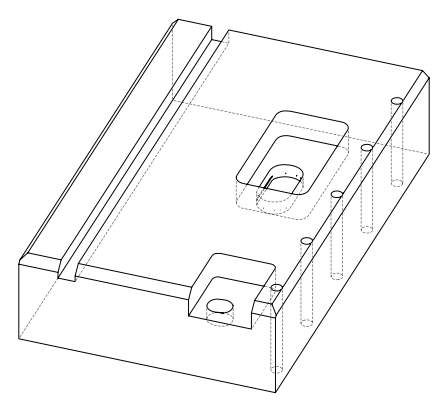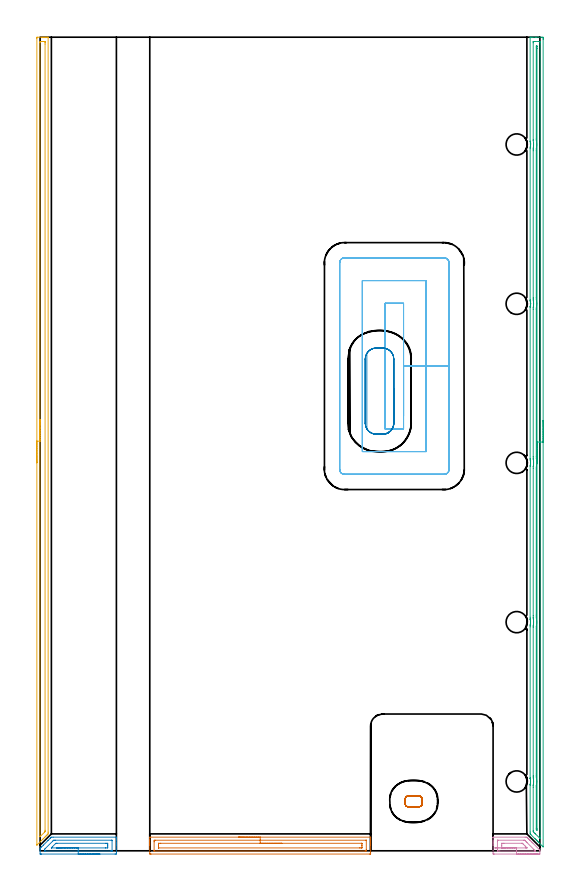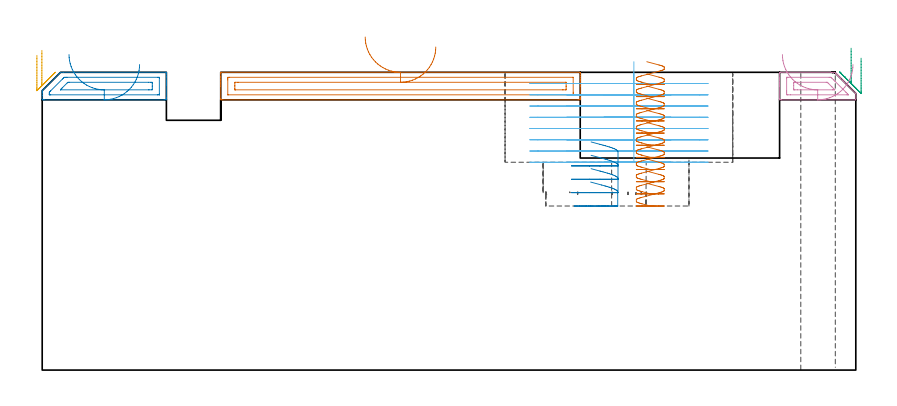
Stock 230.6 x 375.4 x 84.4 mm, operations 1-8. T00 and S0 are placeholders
(PLAN: 20 operations, 6 tool changes, 56.6 min)
(1 AREA_MILL | FG_CHAMFER_SURFACE | UGT0205_001 | 2.66 min | 3396 mm3)
(2 AREA_MILL_1 | FG_CHAMFER_SURFACE_1 | UGT0205_001 | 1.02 min | 1215 mm3)
(3 AREA_MILL_2 | FG_CHAMFER_SURFACE_2 | UGT0205_001 | 9.05 min | 6759 mm3)
(4 AREA_MILL_3 | FG_CHAMFER_SURFACE_3 | UGT0205_001 | 0.68 min | 704 mm3)
(5 AREA_MILL_4 | FG_CHAMFER_SURFACE_4 | UGT0205_001 | 6.12 min | 4991 mm3)
(6 MILL_RECTANGULAR_POCKET | POCKET_RECTANGULAR_STRAIGHT | UGT0201_132 | Follow Part, ap 3.5, ae 75% | 11.49 min | 185477 mm3)
(7 MILL_RECTANGULAR_POCKET_1 | POCKET_RECTANGULAR_STRAIGHT_1 | UGT0201_132 | Follow Part, ap 3.5, ae 75% | 1.63 min | 13370 mm3)
(8 MILL_RECTANGULAR_POCKET_2 | POCKET_RECTANGULAR_STRAIGHT_2 | UGT0201_008 | Follow Part, ap 4, ae 75% | 1.22 min | 18229 mm3)
(9 MILL_SLOT | SLOT_PARTIAL_RECTANGULAR | NXT0201_013 | Follow Part, ap 2.5, ae 75% | 14.25 min | 77470 mm3)
(10 MILL_RECTANGULAR_SLOT | SLOT_RECTANGULAR | UGT0201_132 | Follow Part, ap 3.5, ae 75% | 6.55 min | 78342 mm3)
(11 SPOT_DRILL | STEP1HOLE | NXT0321_9005460120000 | 0.03 min | 9 mm3)
(12 SPOT_DRILL_1 | STEP1HOLE_1 | NXT0321_9005460120000 | 0.03 min | 8 mm3)
(13 SPOT_DRILL_2 | STEP1HOLE_2 | NXT0321_9005460120000 | 0.03 min | 0 mm3)
(14 SPOT_DRILL_3 | STEP1HOLE_3 | NXT0321_9005460120000 | 0.03 min | 3 mm3)
(15 SPOT_DRILL_4 | STEP1HOLE_4 | NXT0321_9005460120000 | 0.03 min | 9 mm3)
(16 DRILL_THROUGH_HOLE_INTO_CENTER | STEP1HOLE | UGT0301_493 | 0.36 min | 6365 mm3)
(17 DRILL_THROUGH_HOLE_INTO_CENTER_1 | STEP1HOLE_1 | UGT0301_493 | 0.36 min | 6335 mm3)
(18 DRILL_THROUGH_HOLE_INTO_CENTER_2 | STEP1HOLE_2 | UGT0301_493 | 0.36 min | 6342 mm3)
(19 DRILL_THROUGH_HOLE_INTO_CENTER_3 | STEP1HOLE_3 | UGT0301_493 | 0.36 min | 6333 mm3)
(20 DRILL_THROUGH_HOLE_INTO_CENTER_4 | STEP1HOLE_4 | UGT0301_493 | 0.36 min | 6324 mm3)
(TOOL UGT0205_001 | Chamfer Mill 20 x 3 x 45 deg. | D20 FL50 Z2)
(TOOL UGT0201_132 | Carbide End Mill 14.0 | D14 FL30 Z4)
(TOOL UGT0201_008 | End Mill 16 mm | D16 FL32 Z4)
(TOOL NXT0201_013 | ENDMILL 10mm | D10 FL30 Z4)
(TOOL NXT0321_9005460120000 | NC Spot Drill, 142deg, 12mm, Carbide, Uncoated | D12 PA142 FL30 Z2)
(TOOL UGT0301_493 | Carbide Drill 9.8 mm | D9.8 PA118 FL87 Z2)
(OP 1 AREA_MILL)
G17 G21 G94 G90
T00 M6
G54
G17 G0 G90 X91.55 Y6.3 S1061 M3
G43 Z94.4 H0
G94 G1 X91.588 Z93.528 F250.
X91.702 Z92.663
X91.891 Z91.812
X92.153 Z90.98
X92.487 Z90.174
X92.89 Z89.4
X93.358 Z88.664
X93.89 Z87.972
X94.479 Z87.329
X95.122 Z86.739
X95.814 Z86.208
X96.55 Z85.74
X97.324 Z85.337
X98.13 Z85.003
X98.962 Z84.741
X99.814 Z84.552
X100.678 Z84.438
X101.55 Z84.4
X152.356
X152.49 Y6.298 Z84.389
X152.498 Y6.175 Z84.268
X152.5 Y6.047 Z84.146
Y5.341 Z83.441
Y4.722 Z82.821
Y4.154 Z82.25
Y3.871 Z81.968
Y3.277 Z81.374
Y2.994 Z81.091
Y2.403 Z80.497
Y-0.812 Z77.285
X152.497 Y-1.109 Z76.988
X152.49 Y-1.492 Z76.605
X152.304 Y-1.496 Z76.602
X151.91 Y-1.5 Z76.6
X51.19
X50.796 Y-1.496 Z76.602
X50.61 Y-1.492 Z76.605
X50.6 Y-1.109 Z76.988
Y2.4 Z80.494
Y2.994 Z81.091
Y3.277 Z81.374
Y3.871 Z81.967
Y4.154 Z82.25
Y4.722 Z82.821
Y5.031 Z83.131
Y6.047 Z84.146
X50.602 Y6.175 Z84.268
X50.61 Y6.298 Z84.389
X50.744 Y6.3 Z84.4
X101.55
Y4.886 Z82.986
X150.276 Y4.885 Z82.985
X150.467 Y4.881 Z82.981
X150.485 Y4.879 Z82.979
X150.491 Y4.87 Z82.97
X150.497 Y4.846 Z82.946
X150.499 Y4.821 Z82.921
Y0.646 Z78.746
X150.497 Y0.282 Z78.382
X150.489 Y-0.079 Z78.021
X150.128 Y-0.084 Z78.016
X149.979 Y-0.085 Z78.015
X52.824
X52.633 Y-0.081 Z78.019
X52.615 Y-0.079 Z78.021
X52.609 Y-0.07 Z78.03
X52.603 Y-0.046 Z78.054
X52.601 Y-0.021 Z78.079
Y4.154 Z82.254
X52.603 Y4.518 Z82.618
X52.611 Y4.879 Z82.979
X52.972 Y4.884 Z82.984
X53.121 Y4.885 Z82.985
X101.55 Y4.886 Z82.986
Y3.471 Z81.571
X148.345
X148.411 Y3.47 Z81.57
X148.463 Y3.467 Z81.567
X148.489 Y3.465 Z81.565
X148.491 Y3.429 Z81.529
X148.497 Y3.277 Z81.377
X148.499 Y3.125 Z81.225
X148.5 Y2.4 Z80.5
Y2.248 Z80.348
X148.496 Y1.523 Z79.623
X148.492 Y1.378 Z79.478
X148.484 Y1.335 Z79.435
X148.443 Y1.333 Z79.433
X148.345 Y1.331 Z79.431
X147.651 Y1.329 Z79.429
X147.454 Y1.328 Z79.428
X54.755 Y1.329 Z79.429
X54.689 Y1.33 Z79.43
X54.637 Y1.333 Z79.433
X54.611 Y1.335 Z79.435
X54.609 Y1.371 Z79.471
X54.603 Y1.523 Z79.623
X54.6 Y1.675 Z79.775
Y2.4 Z80.5
Y2.552 Z80.652
X54.604 Y3.277 Z81.377
X54.608 Y3.422 Z81.522
X54.616 Y3.465 Z81.565
X54.657 Y3.467 Z81.567
X54.755 Y3.469 Z81.569
X55.449 Y3.471 Z81.571
X55.646
X101.55
X102.422 Z81.61
X103.286 Z81.723
X104.138 Z81.912
X104.97 Z82.175
X105.776 Z82.508
X106.55 Z82.911
X107.286 Z83.38
X107.978 Z83.911
X108.621 Z84.5
X109.21 Z85.144
X109.742 Z85.836
X110.21 Z86.571
X110.613 Z87.345
X110.947 Z88.151
X111.209 Z88.983
X111.398 Z89.835
X111.512 Z90.7
X111.55 Z91.571
G0 Z94.4
M5
M2
(OP 2 AREA_MILL_1)
G17 G21 G94 G90
T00 M6
G54
G17 G0 G90 X27.6 Y-1.5 S1061 M3
G43 Z94.4 H0
Z86.6
G94 G1 X27.562 Z85.728 F250.
X27.448 Z84.864
X27.259 Z84.012
X26.997 Z83.18
X26.663 Z82.374
X26.26 Z81.6
X25.791 Z80.864
X25.26 Z80.172
X24.671 Z79.529
X24.028 Z78.94
X23.336 Z78.408
X22.6 Z77.94
X21.826 Z77.537
X21.02 Z77.203
X20.188 Z76.941
X19.336 Z76.752
X18.472 Z76.638
X17.6 Z76.6
X0.622
X0.373 Y-1.498 Z76.602
X0.003 Y-1.491 Z76.605
X0.001 Y-1.451 Z76.646
X0. Y-0.231 Z77.863
Y0.455 Z78.554
Y0.741 Z78.841
X0.008 Y1.084 Z79.184
X0.01 Y1.099 Z79.199
X0.175 Y1.273 Z79.372
X0.714 Y1.815 Z79.913
X1.515 Y2.616 Z80.714
X3.638 Y4.739 Z82.837
X3.749 Y4.851 Z82.947
X4.643 Y5.744 Z83.842
X4.806 Y5.909 Z84.003
X5.09 Y6.189 Z84.286
X5.198 Y6.295 Z84.391
X5.983 Y6.3 Z84.4
X35.025
X35.19 Y6.298 Z84.388
X35.197 Y6.149 Z84.242
X35.2 Y5.994 Z84.093
Y5.718 Z83.817
Y5.031 Z83.126
Y3.811 Z81.908
Y3.277 Z81.371
Y2.667 Z80.762
Y-0.842 Z77.256
X35.196 Y-1.109 Z76.988
X35.19 Y-1.492 Z76.605
X34.973 Y-1.496 Z76.602
X34.578 Y-1.5 Z76.6
X17.6
Y-0.086 Z78.014
X2.409 Y-0.085 Z78.015
X2.259 Y-0.084 Z78.016
X2.052 Y-0.08 Z78.02
X2.01 Y-0.078 Z78.022
X2.005 Y-0.048 Z78.052
X2.003 Y-0.016 Z78.084
X2.002 Y0.168 Z78.268
X2.01 Y0.646 Z78.746
X2.204 Y0.847 Z78.947
X2.409 Y1.058 Z79.158
X5.741 Y4.392 Z82.492
X5.983 Y4.632 Z82.732
X6.188 Y4.83 Z82.93
X6.235 Y4.873 Z82.973
X6.319 Y4.879 Z82.979
X6.504 Y4.882 Z82.982
X6.877 Y4.885 Z82.985
X7.025 Y4.886 Z82.986
X32.791 Y4.885 Z82.985
X32.941 Y4.884 Z82.984
X33.148 Y4.88 Z82.98
X33.19 Y4.878 Z82.978
X33.195 Y4.848 Z82.948
X33.197 Y4.816 Z82.916
X33.2 Y4.631 Z82.731
X33.199 Y0.111 Z78.211
X33.198 Y0.004 Z78.104
X33.193 Y-0.067 Z78.033
X33.189 Y-0.08 Z78.02
X33.185 Y-0.082 Z78.018
X33.164 Y-0.084 Z78.016
X32.791 Y-0.086 Z78.014
X32.643
X17.6
Y1.328 Z79.428
X5.239 Y1.329 Z79.429
X5.225 Y1.33 Z79.43
X5.166 Y1.334 Z79.434
X5.213 Y1.402 Z79.502
X5.328 Y1.523 Z79.623
X5.65 Y1.85 Z79.95
X7.078 Y3.277 Z81.377
X7.218 Y3.411 Z81.511
X7.268 Y3.457 Z81.557
X7.375 Y3.464 Z81.564
X7.575 Y3.469 Z81.569
X7.77 Y3.471 Z81.571
X30.11
X30.808 Y3.47 Z81.57
X31.004 Y3.467 Z81.567
X31.19 Y3.463 Z81.563
X31.195 Y3.277 Z81.377
X31.199 Y3.086 Z81.186
X31.2 Y2.4 Z80.5
Y2.208 Z80.308
X31.195 Y1.523 Z79.623
X31.193 Y1.338 Z79.438
X31.004 Y1.335 Z79.435
X30.308 Y1.329 Z79.429
X30.11
X17.6 Y1.328 Z79.428
X16.728 Z79.466
X15.863 Z79.58
X15.012 Z79.769
X14.18 Z80.032
X13.374 Z80.365
X12.6 Z80.768
X11.864 Z81.237
X11.172 Z81.768
X10.529 Z82.357
X9.94 Z83.001
X9.408 Z83.693
X8.94 Z84.428
X8.537 Z85.202
X8.203 Z86.008
X7.941 Z86.84
X7.752 Z87.692
X7.638 Z88.557
X7.6 Z89.428
G0 Z94.4
M5
M2
(OP 3 AREA_MILL_2)
G17 G21 G94 G90
T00 M6
G54
G17 G0 G90 X232.1 Y198.6 S1061 M3
G43 Z94.4 H0
Z88.4
G94 G1 Y198.562 Z87.528 F250.
Y198.448 Z86.664
Y198.259 Z85.812
Y197.997 Z84.98
Y197.663 Z84.174
Y197.26 Z83.4
Y196.792 Z82.664
Y196.261 Z81.972
Y195.671 Z81.329
Y195.028 Z80.74
Y194.336 Z80.209
Y193.6 Z79.74
Y192.826 Z79.337
Y192.02 Z79.003
Y191.188 Z78.741
Y190.337 Z78.552
Y189.472 Z78.438
Y188.6 Z78.4
Y2.033
X232.099 Y1.967 Z78.401
X232.094 Y1.816 Z78.405
X232.092 Y1.808 Z78.407
X230.147 Y3.753 Z80.351
X229.976 Y3.922 Z80.519
X229.812 Y4.087 Z80.686
X229.7 Y4.199 Z80.798
X229.538 Y4.36 Z80.957
X229.382 Y4.517 Z81.116
X229.254 Y4.646 Z81.244
X229.1 Y4.798 Z81.395
X228.952 Y4.947 Z81.545
X228.807 Y5.092 Z81.691
X228.662 Y5.236 Z81.834
X228.523 Y5.376 Z81.975
X228.361 Y5.538 Z82.137
X228.224 Y5.674 Z82.272
X226.473 Y7.427 Z84.025
X226.132 Y7.771 Z84.367
X226.107 Y7.8 Z84.393
X226.1 Y8.664 Z84.4
X226.101 Y30.117 Z84.398
X226.095 Y30.571 Z84.388
X226.103 Y30.626 Z84.381
X226.106 Y30.645 Z84.379
X226.145 Y30.795 Z84.35
X226.203 Y31.068 Z84.294
X226.269 Y31.513 Z84.23
X226.289 Y31.737 Z84.21
Y31.829 Z84.202
X226.292 Y31.857
Y31.881 Z84.2
X226.295 Y31.921 Z84.201
Y31.936
X226.296 Y31.959 Z84.2
Y32.072 Z84.202
X226.29 Y32.157 Z84.207
X226.289 Y32.165 Z84.208
X226.27 Y32.357 Z84.212
Y32.408 Z84.22
X226.269 Y32.417 Z84.222
X226.228 Y32.749 Z84.27
X226.214 Y32.853 Z84.284
X226.137 Y33.218 Z84.358
X226.122 Y33.294 Z84.373
X226.109 Y33.349 Z84.386
X226.107 Y33.405 Z84.389
X226.103 Y33.544 Z84.395
X226.104 Y33.644 Z84.396
Y103.34
X226.11 Y104.094 Z84.388
X226.114 Y104.147 Z84.383
X226.123 Y104.213 Z84.374
X226.179 Y104.486 Z84.319
X226.216 Y104.671 Z84.28
X226.222 Y104.7 Z84.275
X226.259 Y104.997 Z84.238
X226.271 Y105.106 Z84.223
X226.276 Y105.148 Z84.218
X226.277 Y105.217 Z84.215
X226.278 Y105.315 Z84.209
X226.28 Y105.374 Z84.208
Y105.44 Z84.203
X226.282 Y105.486
X226.283 Y105.514 Z84.201
X226.286 Y105.595 Z84.204
X226.28 Y105.701 Z84.213
X226.266 Y105.89 Z84.224
X226.258 Y105.999 Z84.231
X226.256 Y106.041 Z84.234
X226.233 Y106.202 Z84.26
X226.195 Y106.446 Z84.296
X226.19 Y106.488 Z84.304
X226.144 Y106.711 Z84.353
X226.111 Y106.859 Z84.389
X226.107 Y106.877 Z84.393
X226.106 Y106.892
Y106.933 Z84.394
X226.101 Y107.782 Z84.399
X226.11 Y177.499 Z84.39
Y177.623 Z84.385
X226.164 Y177.892 Z84.333
X226.179 Y177.981 Z84.317
X226.242 Y178.336 Z84.251
X226.258 Y178.52 Z84.233
X226.271 Y178.667 Z84.219
X226.281 Y178.765 Z84.212
X226.283 Y178.782 Z84.21
X226.281 Y178.863 Z84.206
Y178.913
X226.28 Y178.965 Z84.203
X226.281 Y179.009
X226.28 Y179.025 Z84.202
X226.282 Y179.135 Z84.208
X226.281 Y179.137
Y179.224
Y179.229 Z84.209
X226.266 Y179.412 Z84.229
X226.256 Y179.505 Z84.237
X226.241 Y179.676 Z84.254
X226.196 Y179.934 Z84.302
X226.163 Y180.117 Z84.334
X226.113 Y180.398 Z84.378
X226.11 Y180.87 Z84.39
Y180.891
X226.102 Y250.662 Z84.398
X226.106 Y250.977 Z84.391
X226.11 Y251.03 Z84.387
X226.118 Y251.083 Z84.379
X226.126 Y251.126 Z84.371
X226.183 Y251.392 Z84.316
X226.21 Y251.524 Z84.287
X226.269 Y251.969 Z84.225
X226.281 Y252.112 Z84.216
X226.29 Y252.274 Z84.201
X226.293 Y252.304 Z84.2
X226.296 Y252.363 Z84.198
Y252.416 Z84.195
X226.295 Y252.438
X226.294 Y252.441
X226.295 Y252.443 Z84.197
Y252.448
X226.296 Y252.465 Z84.2
X226.294 Y252.476
X226.293 Y252.493 Z84.201
X226.29 Y252.567 Z84.203
X226.289 Y252.64 Z84.209
X226.288 Y252.657 Z84.21
X226.28 Y252.712
X226.276 Y252.755 Z84.213
X226.273 Y252.819 Z84.222
X226.268 Y252.864 Z84.225
Y252.867
X226.259 Y252.935 Z84.237
X226.25 Y252.992 Z84.244
X226.24 Y253.068 Z84.257
X226.203 Y253.309 Z84.29
X226.195 Y253.341 Z84.296
X226.128 Y253.657 Z84.362
X226.105 Y253.75 Z84.377
Y253.806 Z84.38
X226.102 Y254.043 Z84.391
X226.104 Y254.208 Z84.395
Y323.936 Z84.396
Y324.512 Z84.384
X226.158 Y324.78 Z84.338
X226.199 Y324.99 Z84.298
X226.231 Y325.156 Z84.266
X226.256 Y325.393 Z84.237
X226.269 Y325.5 Z84.226
X226.28 Y325.604 Z84.213
X226.279 Y325.673 Z84.21
X226.281 Y325.759 Z84.209
X226.28 Y325.842 Z84.204
X226.281 Y325.889 Z84.203
Y325.934 Z84.202
X226.283 Y325.982 Z84.205
Y326.036
X226.284 Y326.051
X226.278 Y326.146 Z84.214
X226.277 Y326.147
X226.27 Y326.232 Z84.219
X226.259 Y326.401 Z84.234
X226.252 Y326.497 Z84.242
X226.24 Y326.566 Z84.253
X226.18 Y326.943 Z84.318
X226.165 Y327.013 Z84.333
X226.107 Y327.276 Z84.387
X226.103 Y327.389 Z84.395
X226.101 Y327.431 Z84.398
X226.1 Y375.234 Z84.4
X226.102 Y375.39 Z84.388
X226.236 Y375.397 Z84.256
X226.378 Y375.4 Z84.122
X226.696 Z83.804
X227.348 Z83.146
X228.551 Z81.946
X229.1 Z81.394
X231.453 Z79.044
X231.727 Y375.396 Z78.769
X232.092 Y375.39 Z78.404
X232.096 Y375.163 Z78.402
X232.099 Y374.787 Z78.401
X232.1 Y374.407 Z78.4
Y188.6
X230.686 Z79.814
Y6.878
X230.685 Y6.155 Z79.815
X230.683 Y5.985 Z79.817
X230.679 Y5.766 Z79.821
X230.672 Y5.689 Z79.828
X230.621 Y5.738 Z79.879
X230.366 Y5.985 Z80.134
X228.579 Y7.771 Z81.921
X228.224 Y8.127 Z82.276
X227.695 Y8.664 Z82.805
X227.521 Y8.85 Z82.979
X227.519 Y9.026 Z82.981
X227.515 Y9.387 Z82.985
X227.516 Y29.203 Z82.984
X227.517 Y29.923 Z82.983
X227.52 Y30.096 Z82.98
X227.524 Y30.275 Z82.976
X227.549 Y30.44 Z82.951
X227.594 Y30.738 Z82.906
X227.63 Y30.989 Z82.87
X227.689 Y31.534 Z82.811
X227.704 Y31.881 Z82.796
X227.703 Y32.143 Z82.797
X227.687 Y32.429 Z82.813
X227.658 Y32.774 Z82.842
X227.561 Y33.451 Z82.939
X227.527 Y33.667 Z82.973
X227.52 Y34.385 Z82.98
X227.519 Y34.56 Z82.981
Y103.146
X227.52 Y103.32 Z82.98
X227.525 Y103.68 Z82.975
X227.53 Y103.855 Z82.97
X227.554 Y104.003 Z82.946
X227.588 Y104.213 Z82.912
X227.663 Y104.786 Z82.837
X227.686 Y105.106 Z82.814
X227.698 Y105.643 Z82.802
X227.677 Y105.999 Z82.823
X227.658 Y106.283 Z82.842
X227.615 Y106.62 Z82.885
X227.576 Y106.892 Z82.924
X227.523 Y107.255 Z82.977
X227.518 Y107.613 Z82.982
X227.517 Y107.785 Z82.983
X227.516 Y108.507 Z82.984
X227.525 Y176.545 Z82.975
X227.53 Y177.253 Z82.97
X227.533 Y177.346 Z82.967
X227.546 Y177.438 Z82.954
X227.637 Y178.036 Z82.863
X227.664 Y178.331 Z82.836
X227.688 Y178.601 Z82.812
X227.695 Y178.871 Z82.805
X227.694 Y179.224 Z82.806
X227.651 Y179.808 Z82.849
X227.616 Y180.117 Z82.884
X227.564 Y180.454 Z82.936
X227.535 Y180.651 Z82.965
X227.529 Y180.826 Z82.971
X227.526 Y181.01 Z82.974
X227.524 Y181.723 Z82.976
Y181.903
X227.517 Y249.769 Z82.983
X227.52 Y250.487 Z82.98
X227.523 Y250.662 Z82.977
X227.612 Y251.286 Z82.888
X227.649 Y251.555 Z82.851
X227.696 Y252.094 Z82.804
X227.707 Y252.448 Z82.793
X227.678 Y253.005 Z82.822
X227.639 Y253.341 Z82.861
X227.592 Y253.658 Z82.908
X227.531 Y254.048 Z82.969
X227.526 Y254.234 Z82.974
X227.52 Y254.953 Z82.98
X227.519 Y255.127 Z82.981
X227.518 Y322.994 Z82.982
X227.52 Y323.712 Z82.98
X227.522 Y323.887 Z82.978
X227.53 Y324.243 Z82.97
X227.578 Y324.546 Z82.922
X227.614 Y324.78 Z82.886
X227.678 Y325.337 Z82.822
X227.692 Y325.673 Z82.808
Y326.216
X227.665 Y326.566 Z82.835
X227.639 Y326.859 Z82.861
X227.523 Y327.641 Z82.977
X227.52 Y327.82 Z82.98
X227.516 Y328.181 Z82.984
X227.515 Y372.832 Z82.985
Y373.001
X227.52 Y373.362 Z82.98
X227.521 Y373.38 Z82.979
X227.531 Y373.39 Z82.969
X227.599 Y373.394 Z82.901
X227.703 Y373.398 Z82.797
X227.833 Y373.4 Z82.667
X228.224 Z82.276
X229.976 Z80.524
X230.461 Y373.399 Z80.039
X230.626 Y373.396 Z79.874
X230.655 Y373.392 Z79.845
X230.679 Y373.387 Z79.821
X230.68 Y373.35 Z79.82
X230.684 Y373.172 Z79.816
X230.685 Y373.001 Z79.815
X230.686 Y372.277 Z79.814
Y188.6
X229.272 Z81.228
X229.271 Y10.276 Z81.229
X229.267 Y9.557 Z81.233
X229.266 Y9.553 Z81.234
X229.249 Y9.557 Z81.251
X229.1 Y9.701 Z81.4
X229.009 Y9.794 Z81.491
X228.964 Y9.842 Z81.536
X228.945 Y9.866 Z81.555
X228.936 Y9.927 Z81.564
X228.931 Y10.275 Z81.569
X228.929 Y10.45 Z81.571
X228.93 Y29.376 Z81.57
X228.932 Y29.736 Z81.568
X228.934 Y29.915 Z81.566
X228.937 Y30.004 Z81.563
X228.948 Y30.096 Z81.552
X228.966 Y30.233 Z81.534
X229.067 Y30.989 Z81.433
X229.071 Y31.019 Z81.429
X229.1 Y31.294 Z81.4
X229.124 Y31.857 Z81.376
Y31.881
X229.1 Y32.643 Z81.4
X229.089 Y32.774 Z81.411
X229.088 Y32.787 Z81.412
X229.032 Y33.25 Z81.468
X228.978 Y33.667 Z81.522
X228.961 Y33.809 Z81.539
X228.941 Y34.019 Z81.559
X228.938 Y34.199 Z81.562
X228.934 Y34.56 Z81.566
X228.933 Y34.731 Z81.567
Y35.453
Y102.598
X228.937 Y103.32 Z81.563
X228.939 Y103.485 Z81.561
X229.032 Y104.213 Z81.468
X229.039 Y104.275 Z81.461
X229.1 Y104.904 Z81.4
X229.108 Y105.098 Z81.392
Y105.106
X229.109 Y105.472 Z81.391
X229.104 Y105.929 Z81.396
X229.103 Y105.996 Z81.397
X229.1 Y106.051 Z81.4
X229.018 Y106.892 Z81.482
X229.008 Y106.986 Z81.492
X228.95 Y107.42 Z81.55
X228.937 Y107.785 Z81.563
X228.933 Y107.955 Z81.567
X228.93 Y108.678 Z81.57
Y108.851
X228.938 Y175.817 Z81.562
X228.939 Y176.545 Z81.561
X228.94 Y176.708 Z81.56
X228.946 Y177.073 Z81.554
X228.996 Y177.438 Z81.504
X229.008 Y177.532 Z81.492
X229.096 Y178.331 Z81.404
X229.1 Y178.375 Z81.4
X229.114 Y179.209 Z81.386
Y179.224
X229.1 Y179.529 Z81.4
X229.053 Y180.117 Z81.447
X229.048 Y180.17 Z81.452
X228.945 Y181.01 Z81.555
X228.943 Y181.17 Z81.557
X228.939 Y181.903 Z81.561
X228.938 Y182.068 Z81.562
X228.931 Y249.769 Z81.569
X228.932 Y249.941 Z81.568
X228.937 Y250.302 Z81.563
X228.945 Y250.479 Z81.555
X228.985 Y250.779 Z81.515
X229.033 Y251.141 Z81.467
X229.08 Y251.555 Z81.42
X229.082 Y251.573 Z81.418
X229.1 Y251.774 Z81.4
X229.126 Y252.421 Z81.374
Y252.448
X229.1 Y253.064 Z81.4
X229.077 Y253.341 Z81.423
X229.075 Y253.367 Z81.425
X228.94 Y254.398 Z81.56
X228.934 Y255.127 Z81.566
X228.933 Y255.297 Z81.567
Y322.994
X228.934 Y323.164 Z81.566
X228.94 Y323.887 Z81.56
X228.955 Y324.035 Z81.545
X229.057 Y324.823 Z81.443
X229.1 Y325.301 Z81.4
X229.113 Y325.66 Z81.387
Y325.673
X229.1 Y326.491 Z81.4
X229.094 Y326.572 Z81.406
X229.049 Y327.034 Z81.451
X228.996 Y327.459 Z81.504
X228.98 Y327.581 Z81.52
X228.951 Y327.803 Z81.549
X228.937 Y327.993 Z81.563
X228.932 Y328.352 Z81.568
X228.931 Y328.525 Z81.569
X228.929 Y370.496 Z81.571
X228.934 Y371.215 Z81.566
X228.936 Y371.383 Z81.564
X229.1 Y371.39 Z81.4
X229.265 Y371.381 Z81.235
X229.268 Y371.215 Z81.232
X229.27 Y371.042 Z81.23
X229.271 Y370.322 Z81.229
X229.272 Y370.147 Z81.228
Y188.6
Y187.729 Z81.267
Y186.864 Z81.38
Y186.012 Z81.569
Y185.18 Z81.832
Y184.374 Z82.165
Y183.6 Z82.568
Y182.864 Z83.037
Y182.172 Z83.568
Y181.529 Z84.157
Y180.94 Z84.801
Y180.409 Z85.493
Y179.94 Z86.228
Y179.537 Z87.002
Y179.203 Z87.808
Y178.941 Z88.64
Y178.752 Z89.492
Y178.638 Z90.357
Y178.6 Z91.228
G0 Z94.4
M5
M2
(OP 4 AREA_MILL_3)
G17 G21 G94 G90
T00 M6
G54
G17 G0 G90 X229.8 Y-1.5 S1061 M3
G43 Z94.4 H0
Z86.6
G94 G1 X229.762 Z85.728 F250.
X229.648 Z84.864
X229.459 Z84.012
X229.197 Z83.18
X228.863 Z82.374
X228.46 Z81.6
X227.992 Z80.864
X227.46 Z80.172
X226.871 Z79.529
X226.228 Z78.94
X225.536 Z78.408
X224.8 Z77.94
X224.026 Z77.537
X223.22 Z77.203
X222.388 Z76.941
X221.536 Z76.752
X220.672 Z76.638
X219.8 Z76.6
X209.568
X209.175 Y-1.496 Z76.602
X209.01 Y-1.491 Z76.605
X209. Y-1.109 Z76.988
Y2.4 Z80.494
Y3.035 Z81.132
Y3.277 Z81.374
Y3.912 Z82.009
Y4.154 Z82.25
Y4.639 Z82.738
Y6.084 Z84.182
X209.002 Y6.194 Z84.286
X209.01 Y6.297 Z84.389
X209.123 Y6.3 Z84.4
X223.804
X224.602 Y6.294 Z84.392
X224.694 Y6.206 Z84.304
X224.994 Y5.909 Z84.004
X225.139 Y5.763 Z83.86
X225.283 Y5.618 Z83.716
X225.432 Y5.47 Z83.565
X225.583 Y5.318 Z83.415
X225.715 Y5.186 Z83.283
X225.871 Y5.031 Z83.126
X226.028 Y4.873 Z82.971
X226.148 Y4.753 Z82.851
X226.31 Y4.593 Z82.688
X226.82 Y4.08 Z82.18
X227.066 Y3.834 Z81.933
X227.186 Y3.716 Z81.812
X227.519 Y3.381 Z81.481
X230.484 Y0.416 Z78.515
X230.59 Y0.298 Z78.397
X230.6 Y0.245 Z78.344
X230.598 Y-1.492 Z76.607
X230.477 Y-1.5 Z76.6
X219.8
Y-0.086 Z78.014
X212.089
X211.347 Y-0.084 Z78.016
X211.197 Y-0.083 Z78.017
X211.028 Y-0.079 Z78.021
X211.01 Y-0.024 Z78.076
X211.004 Y0.107 Z78.207
X211.001 Y0.646 Z78.746
X211. Y0.988 Z79.088
X211.001 Y4.495 Z82.595
X211.008 Y4.839 Z82.939
X211.01 Y4.879 Z82.979
X211.024 Y4.881 Z82.981
X211.069 Y4.883 Z82.983
X211.162 Y4.885 Z82.985
X211.347 Y4.886 Z82.986
X223.063 Y4.885 Z82.985
X223.433 Y4.881 Z82.981
X223.524 Y4.879 Z82.979
X223.569 Y4.869 Z82.969
X223.631 Y4.811 Z82.911
X223.804 Y4.645 Z82.745
X224.296 Y4.154 Z82.254
X224.694 Y3.757 Z81.857
X227.805 Y0.646 Z78.746
X228.253 Y0.197 Z78.297
X228.457 Y-0.014 Z78.086
X228.493 Y-0.055 Z78.045
X228.511 Y-0.079 Z78.021
X228.471 Y-0.08 Z78.02
X228.253 Y-0.084 Z78.016
X228.104 Y-0.085 Z78.015
X219.8 Y-0.086 Z78.014
Y1.328 Z79.428
X214.017
X213.323 Y1.329 Z79.429
X213.127 Y1.331 Z79.431
X213.062 Y1.332 Z79.432
X213.018 Y1.335 Z79.435
X213.01 Y1.398 Z79.498
X213.004 Y1.523 Z79.623
X213.001 Y1.647 Z79.747
X213. Y2.525 Z80.625
X213.001 Y3.277 Z81.377
X213.002 Y3.4 Z81.5
X213.008 Y3.443 Z81.543
X213.013 Y3.465 Z81.565
X213.029 Y3.466 Z81.566
X213.127 Y3.468 Z81.568
X213.82 Y3.471 Z81.571
X214.017
X222.222
X222.353 Y3.47 Z81.57
X222.458 Y3.467 Z81.567
X222.523 Y3.464 Z81.564
X222.544 Y3.446 Z81.546
X222.721 Y3.277 Z81.377
X222.914 Y3.086 Z81.186
X223.804 Y2.197 Z80.297
X224.477 Y1.523 Z79.623
X224.571 Y1.427 Z79.527
X224.626 Y1.368 Z79.468
X224.648 Y1.343 Z79.443
X224.592 Y1.335 Z79.435
X224.198 Y1.331 Z79.431
X224.001 Y1.329 Z79.429
X219.8 Y1.328 Z79.428
X218.928 Z79.467
X218.064 Z79.58
X217.212 Z79.769
X216.38 Z80.032
X215.574 Z80.365
X214.8 Z80.768
X214.064 Z81.237
X213.372 Z81.768
X212.729 Z82.357
X212.14 Z83.001
X211.609 Z83.693
X211.14 Z84.428
X210.737 Z85.202
X210.403 Z86.008
X210.141 Z86.84
X209.952 Z87.692
X209.838 Z88.557
X209.8 Z89.428
G0 Z94.4
M5
M2
(OP 5 AREA_MILL_4)
G17 G21 G94 G90
T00 M6
G54
G17 G0 G90 X-1.5 Y179. S1061 M3
G43 Z94.4 H0
Z89.2
G94 G1 Y179.038 Z88.328 F250.
Y179.152 Z87.464
Y179.341 Z86.612
Y179.603 Z85.78
Y179.937 Z84.974
Y180.34 Z84.2
Y180.808 Z83.464
Y181.34 Z82.772
Y181.929 Z82.129
Y182.572 Z81.54
Y183.264 Z81.008
Y184. Z80.54
Y184.774 Z80.137
Y185.58 Z79.803
Y186.412 Z79.541
Y187.264 Z79.352
Y188.128 Z79.238
Y189. Z79.2
X-1.499 Y374.784 Z79.201
X-1.496 Y375.192 Z79.202
X-1.491 Y375.39 Z79.205
X-1.095 Y375.4 Z79.601
X0.661 Z81.355
X1.206 Z81.903
X1.539 Z82.235
X2.085 Z82.781
X2.417 Z83.112
X3.083 Z83.782
X3.393 Z84.093
X3.548 Y375.398 Z84.241
X3.697 Y375.39 Z84.388
X3.7 Y375.231 Z84.4
Y8.575
X3.695 Y7.798 Z84.391
X3.582 Y7.682 Z84.279
X3.295 Y7.393 Z83.99
X3.136 Y7.235 Z83.834
X3.017 Y7.116 Z83.715
X2.856 Y6.954 Z83.551
X2.69 Y6.789 Z83.388
X2.417 Y6.516 Z83.115
X2.244 Y6.342 Z82.94
X1.679 Y5.779 Z82.379
X1.351 Y5.449 Z82.047
X0.737 Y4.837 Z81.437
X0.01 Y4.109 Z80.709
X-1.331 Y2.769 Z79.369
X-1.493 Y2.619 Z79.206
X-1.5 Y2.769 Z79.2
Y2.788
Y189.
X-0.086 Z80.614
X-0.085 Y372.863 Z80.615
X-0.084 Y372.998 Z80.616
X-0.079 Y373.368 Z80.621
X0.274 Y373.391 Z80.974
X0.661 Y373.397 Z81.361
X1.144 Y373.4 Z81.844
X1.539 Z82.239
X2.022 Z82.722
X2.21 Y373.398 Z82.91
X2.241 Y373.395 Z82.941
X2.27 Y373.391 Z82.97
X2.279 Y373.353 Z82.979
X2.284 Y373.133 Z82.984
X2.285 Y372.998 Z82.985
X2.286 Y372.238 Z82.986
Y9.468
X2.284 Y9.088 Z82.984
X2.281 Y8.899 Z82.981
X2.279 Y8.855 Z82.979
X2.264 Y8.825 Z82.964
X2.219 Y8.776 Z82.919
X2.025 Y8.575 Z82.725
X0.09 Y6.641 Z80.79
X0.007 Y6.561 Z80.707
X-0.073 Y6.489 Z80.627
X-0.079 Y6.488 Z80.621
X-0.082 Y6.537 Z80.618
X-0.085 Y6.654 Z80.615
X-0.086 Y189. Z80.614
Y189.872 Z80.652
Y190.736 Z80.766
Y191.588 Z80.955
Y192.42 Z81.217
Y193.226 Z81.551
Y194. Z81.954
Y194.736 Z82.423
Y195.428 Z82.954
Y196.071 Z83.543
Y196.66 Z84.186
Y197.192 Z84.878
Y197.66 Z85.614
Y198.063 Z86.388
Y198.397 Z87.194
Y198.659 Z88.026
Y198.848 Z88.878
Y198.962 Z89.743
Y199. Z90.614
G0 Z94.4
M5
M2
(OP 6 MILL_RECTANGULAR_POCKET)
G17 G21 G94 G90
T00 M6
G54
G17 G0 G90 X167.7 Y200.558 S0 M3
G43 Z94.401 H0
Z87.401
G94 G1 Y223.65 Z81.213 F250.
Y252.6 F500.
X159.2
Y194.7
X167.7
Y223.65
X178.2
Y263.1
X148.7
Y184.2
X178.2
Y223.65
X188.7
Y271.3
G3 X186.4 Y273.6 R2.3
G1 X140.5
G3 X138.2 Y271.3 R2.3
G1 Y176.
G3 X140.5 Y173.7 R2.3
G1 X186.4
G3 X188.7 Y176. R2.3
G1 Y223.65
Y224.65
G0 X167.7 Y200.558 Z84.213
G1 Y223.65 Z78.026 F250.
Y252.6 F500.
X159.2
Y194.7
X167.7
Y223.65
X178.2
Y263.1
X148.7
Y184.2
X178.2
Y223.65
X188.7
Y271.3
G3 X186.4 Y273.6 R2.3
G1 X140.5
G3 X138.2 Y271.3 R2.3
G1 Y176.
G3 X140.5 Y173.7 R2.3
G1 X186.4
G3 X188.7 Y176. R2.3
G1 Y223.65
Y224.65
G0 X167.7 Y200.558 Z81.026
G1 Y223.65 Z74.838 F250.
Y252.6 F500.
X159.2
Y194.7
X167.7
Y223.65
X178.2
Y263.1
X148.7
Y184.2
X178.2
Y223.65
X188.7
Y271.3
G3 X186.4 Y273.6 R2.3
G1 X140.5
G3 X138.2 Y271.3 R2.3
G1 Y176.
G3 X140.5 Y173.7 R2.3
G1 X186.4
G3 X188.7 Y176. R2.3
G1 Y223.65
Y224.65
G0 X167.7 Y200.558 Z77.838
G1 Y223.65 Z71.65 F250.
Y252.6 F500.
X159.2
Y194.7
X167.7
Y223.65
X178.2
Y263.1
X148.7
Y184.2
X178.2
Y223.65
X188.7
Y271.3
G3 X186.4 Y273.6 R2.3
G1 X140.5
G3 X138.2 Y271.3 R2.3
G1 Y176.
G3 X140.5 Y173.7 R2.3
G1 X186.4
G3 X188.7 Y176. R2.3
G1 Y223.65
Y224.65
G0 X167.7 Y200.558 Z74.65
G1 Y223.65 Z68.463 F250.
Y252.6 F500.
X159.2
Y194.7
X167.7
Y223.65
X178.2
Y263.1
X148.7
Y184.2
X178.2
Y223.65
X188.7
Y271.3
G3 X186.4 Y273.6 R2.3
G1 X140.5
G3 X138.2 Y271.3 R2.3
G1 Y176.
G3 X140.5 Y173.7 R2.3
G1 X186.4
G3 X188.7 Y176. R2.3
G1 Y223.65
Y224.65
G0 X167.7 Y200.558 Z71.463
G1 Y223.65 Z65.275 F250.
Y252.6 F500.
X159.2
Y194.7
X167.7
Y223.65
X178.2
Y263.1
X148.7
Y184.2
X178.2
Y223.65
X188.7
Y271.3
G3 X186.4 Y273.6 R2.3
G1 X140.5
G3 X138.2 Y271.3 R2.3
G1 Y176.
G3 X140.5 Y173.7 R2.3
G1 X186.4
G3 X188.7 Y176. R2.3
G1 Y223.65
Y224.65
G0 X167.7 Y200.558 Z68.275
G1 Y223.65 Z62.088 F250.
Y252.6 F500.
X159.2
Y194.7
X167.7
Y223.65
X178.2
Y263.1
X148.7
Y184.2
X178.2
Y223.65
X188.7
Y271.3
G3 X186.4 Y273.6 R2.3
G1 X140.5
G3 X138.2 Y271.3 R2.3
G1 Y176.
G3 X140.5 Y173.7 R2.3
G1 X186.4
G3 X188.7 Y176. R2.3
G1 Y223.65
Y224.65
G0 X167.7 Y200.558 Z65.088
G1 Y223.65 Z58.9 F250.
Y252.6 F500.
X159.2
Y194.7
X167.7
Y223.65
X178.2
Y263.1
X148.7
Y184.2
X178.2
Y223.65
X188.7
Y271.3
G3 X186.4 Y273.6 R2.3
G1 X140.5
G3 X138.2 Y271.3 R2.3
G1 Y176.
G3 X140.5 Y173.7 R2.3
G1 X186.4
G3 X188.7 Y176. R2.3
G1 Y223.65
Y224.65
G0 Z94.401
M5
M2
(OP 7 MILL_RECTANGULAR_POCKET_1)
G17 G21 G94 G90
T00 M6
G54
G17 G0 G90 X171.363 Y20.3 S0 M3
G43 Z94.401 H0
Z87.401
G94 G1 X174.827 Z86.473 F250.
X175.145 Y20.358 Z86.386
X175.445 Y20.478 Z86.299
X175.715 Y20.657 Z86.213
X175.943 Y20.885 Z86.126
X176.122 Y21.155 Z86.039
X176.242 Y21.455 Z85.953
X176.3 Y21.773 Z85.866
Y23.827 Z85.316
X176.242 Y24.145 Z85.229
X176.122 Y24.445 Z85.143
X175.943 Y24.715 Z85.056
X175.715 Y24.943 Z84.969
X175.445 Y25.122 Z84.883
X175.145 Y25.242 Z84.796
X174.827 Y25.3 Z84.709
X169.873 Z83.382
X169.555 Y25.242 Z83.296
X169.255 Y25.122 Z83.209
X168.985 Y24.943 Z83.122
X168.757 Y24.715 Z83.036
X168.578 Y24.445 Z82.949
X168.458 Y24.145 Z82.862
X168.4 Y23.827 Z82.776
Y21.773 Z82.225
X168.458 Y21.455 Z82.139
X168.578 Y21.155 Z82.052
X168.757 Y20.885 Z81.966
X168.985 Y20.657 Z81.879
X169.255 Y20.478 Z81.792
X169.555 Y20.358 Z81.706
X169.873 Y20.3 Z81.619
X170. Z81.585
X172.35 Z80.955
X174.7 F500.
G3 X176.3 Y21.9 R1.6
G1 Y23.7
G3 X174.7 Y25.3 R1.6
G1 X170.
G3 X168.4 Y23.7 R1.6
G1 Y21.9
G3 X170. Y20.3 R1.6
G1 X172.35
X173.35
G0 X171.363 Z83.955
G1 X174.827 Z83.027 F250.
X175.145 Y20.358 Z82.941
X175.445 Y20.478 Z82.854
X175.715 Y20.657 Z82.767
X175.943 Y20.885 Z82.681
X176.122 Y21.155 Z82.594
X176.242 Y21.455 Z82.507
X176.3 Y21.773 Z82.421
Y23.827 Z81.87
X176.242 Y24.145 Z81.784
X176.122 Y24.445 Z81.697
X175.943 Y24.715 Z81.611
X175.715 Y24.943 Z81.524
X175.445 Y25.122 Z81.437
X175.145 Y25.242 Z81.351
X174.827 Y25.3 Z81.264
X169.873 Z79.937
X169.555 Y25.242 Z79.85
X169.255 Y25.122 Z79.763
X168.985 Y24.943 Z79.677
X168.757 Y24.715 Z79.59
X168.578 Y24.445 Z79.503
X168.458 Y24.145 Z79.417
X168.4 Y23.827 Z79.33
Y21.773 Z78.78
X168.458 Y21.455 Z78.693
X168.578 Y21.155 Z78.607
X168.757 Y20.885 Z78.52
X168.985 Y20.657 Z78.433
X169.255 Y20.478 Z78.347
X169.555 Y20.358 Z78.26
X169.873 Y20.3 Z78.173
X170. Z78.139
X172.35 Z77.51
X174.7 F500.
G3 X176.3 Y21.9 R1.6
G1 Y23.7
G3 X174.7 Y25.3 R1.6
G1 X170.
G3 X168.4 Y23.7 R1.6
G1 Y21.9
G3 X170. Y20.3 R1.6
G1 X172.35
X173.35
G0 X171.363 Z80.51
G1 X174.827 Z79.582 F250.
X175.145 Y20.358 Z79.495
X175.445 Y20.478 Z79.408
X175.715 Y20.657 Z79.322
X175.943 Y20.885 Z79.235
X176.122 Y21.155 Z79.148
X176.242 Y21.455 Z79.062
X176.3 Y21.773 Z78.975
Y23.827 Z78.425
X176.242 Y24.145 Z78.338
X176.122 Y24.445 Z78.252
X175.943 Y24.715 Z78.165
X175.715 Y24.943 Z78.078
X175.445 Y25.122 Z77.992
X175.145 Y25.242 Z77.905
X174.827 Y25.3 Z77.818
X169.873 Z76.491
X169.555 Y25.242 Z76.405
X169.255 Y25.122 Z76.318
X168.985 Y24.943 Z76.231
X168.757 Y24.715 Z76.145
X168.578 Y24.445 Z76.058
X168.458 Y24.145 Z75.971
X168.4 Y23.827 Z75.885
Y21.773 Z75.334
X168.458 Y21.455 Z75.248
X168.578 Y21.155 Z75.161
X168.757 Y20.885 Z75.074
X168.985 Y20.657 Z74.988
X169.255 Y20.478 Z74.901
X169.555 Y20.358 Z74.814
X169.873 Y20.3 Z74.728
X170. Z74.694
X172.35 Z74.064
X174.7 F500.
G3 X176.3 Y21.9 R1.6
G1 Y23.7
G3 X174.7 Y25.3 R1.6
G1 X170.
G3 X168.4 Y23.7 R1.6
G1 Y21.9
G3 X170. Y20.3 R1.6
G1 X172.35
X173.35
G0 X171.363 Z77.064
G1 X174.827 Z76.136 F250.
X175.145 Y20.358 Z76.05
X175.445 Y20.478 Z75.963
X175.715 Y20.657 Z75.876
X175.943 Y20.885 Z75.79
X176.122 Y21.155 Z75.703
X176.242 Y21.455 Z75.616
X176.3 Y21.773 Z75.53
Y23.827 Z74.979
X176.242 Y24.145 Z74.893
X176.122 Y24.445 Z74.806
X175.943 Y24.715 Z74.719
X175.715 Y24.943 Z74.633
X175.445 Y25.122 Z74.546
X175.145 Y25.242 Z74.459
X174.827 Y25.3 Z74.373
X169.873 Z73.046
X169.555 Y25.242 Z72.959
X169.255 Y25.122 Z72.872
X168.985 Y24.943 Z72.786
X168.757 Y24.715 Z72.699
X168.578 Y24.445 Z72.612
X168.458 Y24.145 Z72.526
X168.4 Y23.827 Z72.439
Y21.773 Z71.889
X168.458 Y21.455 Z71.802
X168.578 Y21.155 Z71.716
X168.757 Y20.885 Z71.629
X168.985 Y20.657 Z71.542
X169.255 Y20.478 Z71.456
X169.555 Y20.358 Z71.369
X169.873 Y20.3 Z71.282
X170. Z71.248
X172.35 Z70.619
X174.7 F500.
G3 X176.3 Y21.9 R1.6
G1 Y23.7
G3 X174.7 Y25.3 R1.6
G1 X170.
G3 X168.4 Y23.7 R1.6
G1 Y21.9
G3 X170. Y20.3 R1.6
G1 X172.35
X173.35
G0 X171.363 Z73.619
G1 X174.827 Z72.691 F250.
X175.145 Y20.358 Z72.604
X175.445 Y20.478 Z72.517
X175.715 Y20.657 Z72.431
X175.943 Y20.885 Z72.344
X176.122 Y21.155 Z72.257
X176.242 Y21.455 Z72.171
X176.3 Y21.773 Z72.084
Y23.827 Z71.534
X176.242 Y24.145 Z71.447
X176.122 Y24.445 Z71.361
X175.943 Y24.715 Z71.274
X175.715 Y24.943 Z71.187
X175.445 Y25.122 Z71.101
X175.145 Y25.242 Z71.014
X174.827 Y25.3 Z70.927
X169.873 Z69.6
X169.555 Y25.242 Z69.513
X169.255 Y25.122 Z69.427
X168.985 Y24.943 Z69.34
X168.757 Y24.715 Z69.253
X168.578 Y24.445 Z69.167
X168.458 Y24.145 Z69.08
X168.4 Y23.827 Z68.994
Y21.773 Z68.443
X168.458 Y21.455 Z68.357
X168.578 Y21.155 Z68.27
X168.757 Y20.885 Z68.183
X168.985 Y20.657 Z68.097
X169.255 Y20.478 Z68.01
X169.555 Y20.358 Z67.923
X169.873 Y20.3 Z67.837
X170. Z67.803
X172.35 Z67.173
X174.7 F500.
G3 X176.3 Y21.9 R1.6
G1 Y23.7
G3 X174.7 Y25.3 R1.6
G1 X170.
G3 X168.4 Y23.7 R1.6
G1 Y21.9
G3 X170. Y20.3 R1.6
G1 X172.35
X173.35
G0 X171.363 Z70.173
G1 X174.827 Z69.245 F250.
X175.145 Y20.358 Z69.158
X175.445 Y20.478 Z69.072
X175.715 Y20.657 Z68.985
X175.943 Y20.885 Z68.898
X176.122 Y21.155 Z68.812
X176.242 Y21.455 Z68.725
X176.3 Y21.773 Z68.639
Y23.827 Z68.088
X176.242 Y24.145 Z68.002
X176.122 Y24.445 Z67.915
X175.943 Y24.715 Z67.828
X175.715 Y24.943 Z67.742
X175.445 Y25.122 Z67.655
X175.145 Y25.242 Z67.568
X174.827 Y25.3 Z67.482
X169.873 Z66.155
X169.555 Y25.242 Z66.068
X169.255 Y25.122 Z65.981
X168.985 Y24.943 Z65.895
X168.757 Y24.715 Z65.808
X168.578 Y24.445 Z65.721
X168.458 Y24.145 Z65.635
X168.4 Y23.827 Z65.548
Y21.773 Z64.998
X168.458 Y21.455 Z64.911
X168.578 Y21.155 Z64.825
X168.757 Y20.885 Z64.738
X168.985 Y20.657 Z64.651
X169.255 Y20.478 Z64.565
X169.555 Y20.358 Z64.478
X169.873 Y20.3 Z64.391
X170. Z64.357
X172.35 Z63.728
X174.7 F500.
G3 X176.3 Y21.9 R1.6
G1 Y23.7
G3 X174.7 Y25.3 R1.6
G1 X170.
G3 X168.4 Y23.7 R1.6
G1 Y21.9
G3 X170. Y20.3 R1.6
G1 X172.35
X173.35
G0 X171.363 Z66.728
G1 X174.827 Z65.8 F250.
X175.145 Y20.358 Z65.713
X175.445 Y20.478 Z65.626
X175.715 Y20.657 Z65.54
X175.943 Y20.885 Z65.453
X176.122 Y21.155 Z65.366
X176.242 Y21.455 Z65.28
X176.3 Y21.773 Z65.193
Y23.827 Z64.643
X176.242 Y24.145 Z64.556
X176.122 Y24.445 Z64.47
X175.943 Y24.715 Z64.383
X175.715 Y24.943 Z64.296
X175.445 Y25.122 Z64.21
X175.145 Y25.242 Z64.123
X174.827 Y25.3 Z64.036
X169.873 Z62.709
X169.555 Y25.242 Z62.622
X169.255 Y25.122 Z62.536
X168.985 Y24.943 Z62.449
X168.757 Y24.715 Z62.362
X168.578 Y24.445 Z62.276
X168.458 Y24.145 Z62.189
X168.4 Y23.827 Z62.102
Y21.773 Z61.552
X168.458 Y21.455 Z61.466
X168.578 Y21.155 Z61.379
X168.757 Y20.885 Z61.292
X168.985 Y20.657 Z61.206
X169.255 Y20.478 Z61.119
X169.555 Y20.358 Z61.032
X169.873 Y20.3 Z60.946
X170. Z60.912
X172.35 Z60.282
X174.7 F500.
G3 X176.3 Y21.9 R1.6
G1 Y23.7
G3 X174.7 Y25.3 R1.6
G1 X170.
G3 X168.4 Y23.7 R1.6
G1 Y21.9
G3 X170. Y20.3 R1.6
G1 X172.35
X173.35
G0 X171.363 Z63.282
G1 X174.827 Z62.354 F250.
X175.145 Y20.358 Z62.267
X175.445 Y20.478 Z62.181
X175.715 Y20.657 Z62.094
X175.943 Y20.885 Z62.007
X176.122 Y21.155 Z61.921
X176.242 Y21.455 Z61.834
X176.3 Y21.773 Z61.747
Y23.827 Z61.197
X176.242 Y24.145 Z61.111
X176.122 Y24.445 Z61.024
X175.943 Y24.715 Z60.937
X175.715 Y24.943 Z60.851
X175.445 Y25.122 Z60.764
X175.145 Y25.242 Z60.677
X174.827 Y25.3 Z60.591
X169.873 Z59.264
X169.555 Y25.242 Z59.177
X169.255 Y25.122 Z59.09
X168.985 Y24.943 Z59.004
X168.757 Y24.715 Z58.917
X168.578 Y24.445 Z58.83
X168.458 Y24.145 Z58.744
X168.4 Y23.827 Z58.657
Y21.773 Z58.107
X168.458 Y21.455 Z58.02
X168.578 Y21.155 Z57.933
X168.757 Y20.885 Z57.847
X168.985 Y20.657 Z57.76
X169.255 Y20.478 Z57.673
X169.555 Y20.358 Z57.587
X169.873 Y20.3 Z57.5
X170. Z57.466
X172.35 Z56.837
X174.7 F500.
G3 X176.3 Y21.9 R1.6
G1 Y23.7
G3 X174.7 Y25.3 R1.6
G1 X170.
G3 X168.4 Y23.7 R1.6
G1 Y21.9
G3 X170. Y20.3 R1.6
G1 X172.35
X173.35
G0 X171.363 Z59.837
G1 X174.827 Z58.909 F250.
X175.145 Y20.358 Z58.822
X175.445 Y20.478 Z58.735
X175.715 Y20.657 Z58.649
X175.943 Y20.885 Z58.562
X176.122 Y21.155 Z58.475
X176.242 Y21.455 Z58.389
X176.3 Y21.773 Z58.302
Y23.827 Z57.752
X176.242 Y24.145 Z57.665
X176.122 Y24.445 Z57.578
X175.943 Y24.715 Z57.492
X175.715 Y24.943 Z57.405
X175.445 Y25.122 Z57.319
X175.145 Y25.242 Z57.232
X174.827 Y25.3 Z57.145
X169.873 Z55.818
X169.555 Y25.242 Z55.731
X169.255 Y25.122 Z55.645
X168.985 Y24.943 Z55.558
X168.757 Y24.715 Z55.471
X168.578 Y24.445 Z55.385
X168.458 Y24.145 Z55.298
X168.4 Y23.827 Z55.211
Y21.773 Z54.661
X168.458 Y21.455 Z54.575
X168.578 Y21.155 Z54.488
X168.757 Y20.885 Z54.401
X168.985 Y20.657 Z54.315
X169.255 Y20.478 Z54.228
X169.555 Y20.358 Z54.141
X169.873 Y20.3 Z54.055
X170. Z54.021
X172.35 Z53.391
X174.7 F500.
G3 X176.3 Y21.9 R1.6
G1 Y23.7
G3 X174.7 Y25.3 R1.6
G1 X170.
G3 X168.4 Y23.7 R1.6
G1 Y21.9
G3 X170. Y20.3 R1.6
G1 X172.35
X173.35
G0 X171.363 Z56.391
G1 X174.827 Z55.463 F250.
X175.145 Y20.358 Z55.376
X175.445 Y20.478 Z55.29
X175.715 Y20.657 Z55.203
X175.943 Y20.885 Z55.116
X176.122 Y21.155 Z55.03
X176.242 Y21.455 Z54.943
X176.3 Y21.773 Z54.856
Y23.827 Z54.306
X176.242 Y24.145 Z54.22
X176.122 Y24.445 Z54.133
X175.943 Y24.715 Z54.046
X175.715 Y24.943 Z53.96
X175.445 Y25.122 Z53.873
X175.145 Y25.242 Z53.786
X174.827 Y25.3 Z53.7
X169.873 Z52.372
X169.555 Y25.242 Z52.286
X169.255 Y25.122 Z52.199
X168.985 Y24.943 Z52.112
X168.757 Y24.715 Z52.026
X168.578 Y24.445 Z51.939
X168.458 Y24.145 Z51.853
X168.4 Y23.827 Z51.766
Y21.773 Z51.216
X168.458 Y21.455 Z51.129
X168.578 Y21.155 Z51.042
X168.757 Y20.885 Z50.956
X168.985 Y20.657 Z50.869
X169.255 Y20.478 Z50.782
X169.555 Y20.358 Z50.696
X169.873 Y20.3 Z50.609
X170. Z50.575
X172.35 Z49.946
X174.7 F500.
G3 X176.3 Y21.9 R1.6
G1 Y23.7
G3 X174.7 Y25.3 R1.6
G1 X170.
G3 X168.4 Y23.7 R1.6
G1 Y21.9
G3 X170. Y20.3 R1.6
G1 X172.35
X173.35
G0 X171.363 Z52.946
G1 X174.827 Z52.017 F250.
X175.145 Y20.358 Z51.931
X175.445 Y20.478 Z51.844
X175.715 Y20.657 Z51.758
X175.943 Y20.885 Z51.671
X176.122 Y21.155 Z51.584
X176.242 Y21.455 Z51.498
X176.3 Y21.773 Z51.411
Y23.827 Z50.861
X176.242 Y24.145 Z50.774
X176.122 Y24.445 Z50.687
X175.943 Y24.715 Z50.601
X175.715 Y24.943 Z50.514
X175.445 Y25.122 Z50.427
X175.145 Y25.242 Z50.341
X174.827 Y25.3 Z50.254
X169.873 Z48.927
X169.555 Y25.242 Z48.84
X169.255 Y25.122 Z48.754
X168.985 Y24.943 Z48.667
X168.757 Y24.715 Z48.58
X168.578 Y24.445 Z48.494
X168.458 Y24.145 Z48.407
X168.4 Y23.827 Z48.32
Y21.773 Z47.77
X168.458 Y21.455 Z47.684
X168.578 Y21.155 Z47.597
X168.757 Y20.885 Z47.51
X168.985 Y20.657 Z47.424
X169.255 Y20.478 Z47.337
X169.555 Y20.358 Z47.25
X169.873 Y20.3 Z47.164
X170. Z47.13
X172.35 Z46.5
X174.7 F500.
G3 X176.3 Y21.9 R1.6
G1 Y23.7
G3 X174.7 Y25.3 R1.6
G1 X170.
G3 X168.4 Y23.7 R1.6
G1 Y21.9
G3 X170. Y20.3 R1.6
G1 X172.35
X173.35
G0 Z94.401
M5
M2
(OP 8 MILL_RECTANGULAR_POCKET_2)
G17 G21 G94 G90
T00 M6
G54
G17 G0 G90 X155.573 Y192.2 S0 M3
G43 Z94.401 H0
Z64.66
G94 G1 X158.1 Z63.983 F250.
X158.326 Z63.923
X158.953 Y192.267 Z63.754
X159.566 Y192.41 Z63.585
X160.157 Y192.628 Z63.416
X160.717 Y192.917 Z63.247
X161.238 Y193.273 Z63.078
X161.71 Y193.69 Z62.91
X162.127 Y194.162 Z62.741
X162.483 Y194.683 Z62.572
X162.772 Y195.243 Z62.403
X162.99 Y195.834 Z62.234
X163.133 Y196.447 Z62.065
X163.2 Y197.074 Z61.896
Y212.1 Z57.87
Y226.9 F500.
G3 X158.1 Y232. R5.1
G1 X155.1
G3 X150. Y226.9 R5.1
G1 Y197.3
G3 X155.1 Y192.2 R5.1
G1 X158.1
G3 X163.2 Y197.3 R5.1
G1 Y212.1
Y213.1
G0 X155.573 Y192.2 Z60.87
G1 X158.1 Z60.193 F250.
X158.326 Z60.133
X158.953 Y192.267 Z59.964
X159.566 Y192.41 Z59.795
X160.157 Y192.628 Z59.626
X160.717 Y192.917 Z59.457
X161.238 Y193.273 Z59.288
X161.71 Y193.69 Z59.119
X162.127 Y194.162 Z58.951
X162.483 Y194.683 Z58.782
X162.772 Y195.243 Z58.613
X162.99 Y195.834 Z58.444
X163.133 Y196.447 Z58.275
X163.2 Y197.074 Z58.106
Y212.1 Z54.08
Y226.9 F500.
G3 X158.1 Y232. R5.1
G1 X155.1
G3 X150. Y226.9 R5.1
G1 Y197.3
G3 X155.1 Y192.2 R5.1
G1 X158.1
G3 X163.2 Y197.3 R5.1
G1 Y212.1
Y213.1
G0 X155.573 Y192.2 Z57.08
G1 X158.1 Z56.403 F250.
X158.326 Z56.343
X158.953 Y192.267 Z56.174
X159.566 Y192.41 Z56.005
X160.157 Y192.628 Z55.836
X160.717 Y192.917 Z55.667
X161.238 Y193.273 Z55.498
X161.71 Y193.69 Z55.329
X162.127 Y194.162 Z55.161
X162.483 Y194.683 Z54.992
X162.772 Y195.243 Z54.823
X162.99 Y195.834 Z54.654
X163.133 Y196.447 Z54.485
X163.2 Y197.074 Z54.316
Y212.1 Z50.29
Y226.9 F500.
G3 X158.1 Y232. R5.1
G1 X155.1
G3 X150. Y226.9 R5.1
G1 Y197.3
G3 X155.1 Y192.2 R5.1
G1 X158.1
G3 X163.2 Y197.3 R5.1
G1 Y212.1
Y213.1
G0 X155.442 Y192.28 Z53.29
G1 X158.595 Z52.445 F250.
X159.52 Y192.489 Z52.191
X159.813 Y192.589 Z52.108
X160.1 Y192.704 Z52.025
X160.657 Y192.987 Z51.858
X160.921 Y193.153 Z51.774
X161.178 Y193.341 Z51.689
X161.533 Y193.643 Z51.564
X161.854 Y193.975 Z51.441
X162.145 Y194.335 Z51.317
X162.404 Y194.723 Z51.192
X162.565 Y195.005 Z51.104
X162.697 Y195.296 Z51.019
X162.921 Y195.897 Z50.847
X163. Y196.202 Z50.763
X163.053 Y196.516 Z50.677
X163.116 Y197.166 Z50.502
X163.125 Y197.783 Z50.337
Y212.103 Z46.5
Y224.55 F500.
X163.116 Y227.035
X163.02 Y228.023
X162.814 Y228.604
X162.698 Y228.901
X162.312 Y229.658
G3 X160.362 Y231.399 R5.63
G1 X159.516 Y231.712
X159.217 Y231.795
X158.908 Y231.853
X157.758 Y231.92
X155.442
X154.169 Y231.846
G3 X152.275 Y231.054 R5.926
X150.764 Y229.43 R5.259
G1 Y194.77
G3 X154.865 Y192.29 R4.982
G1 X155.44 Y192.28
X158.595
X159.52 Y192.489
G3 X163.116 Y197.166 R5.025
G1 X163.125 Y197.783
Y212.103
Y213.103
G0 Z94.401
M5
M2
